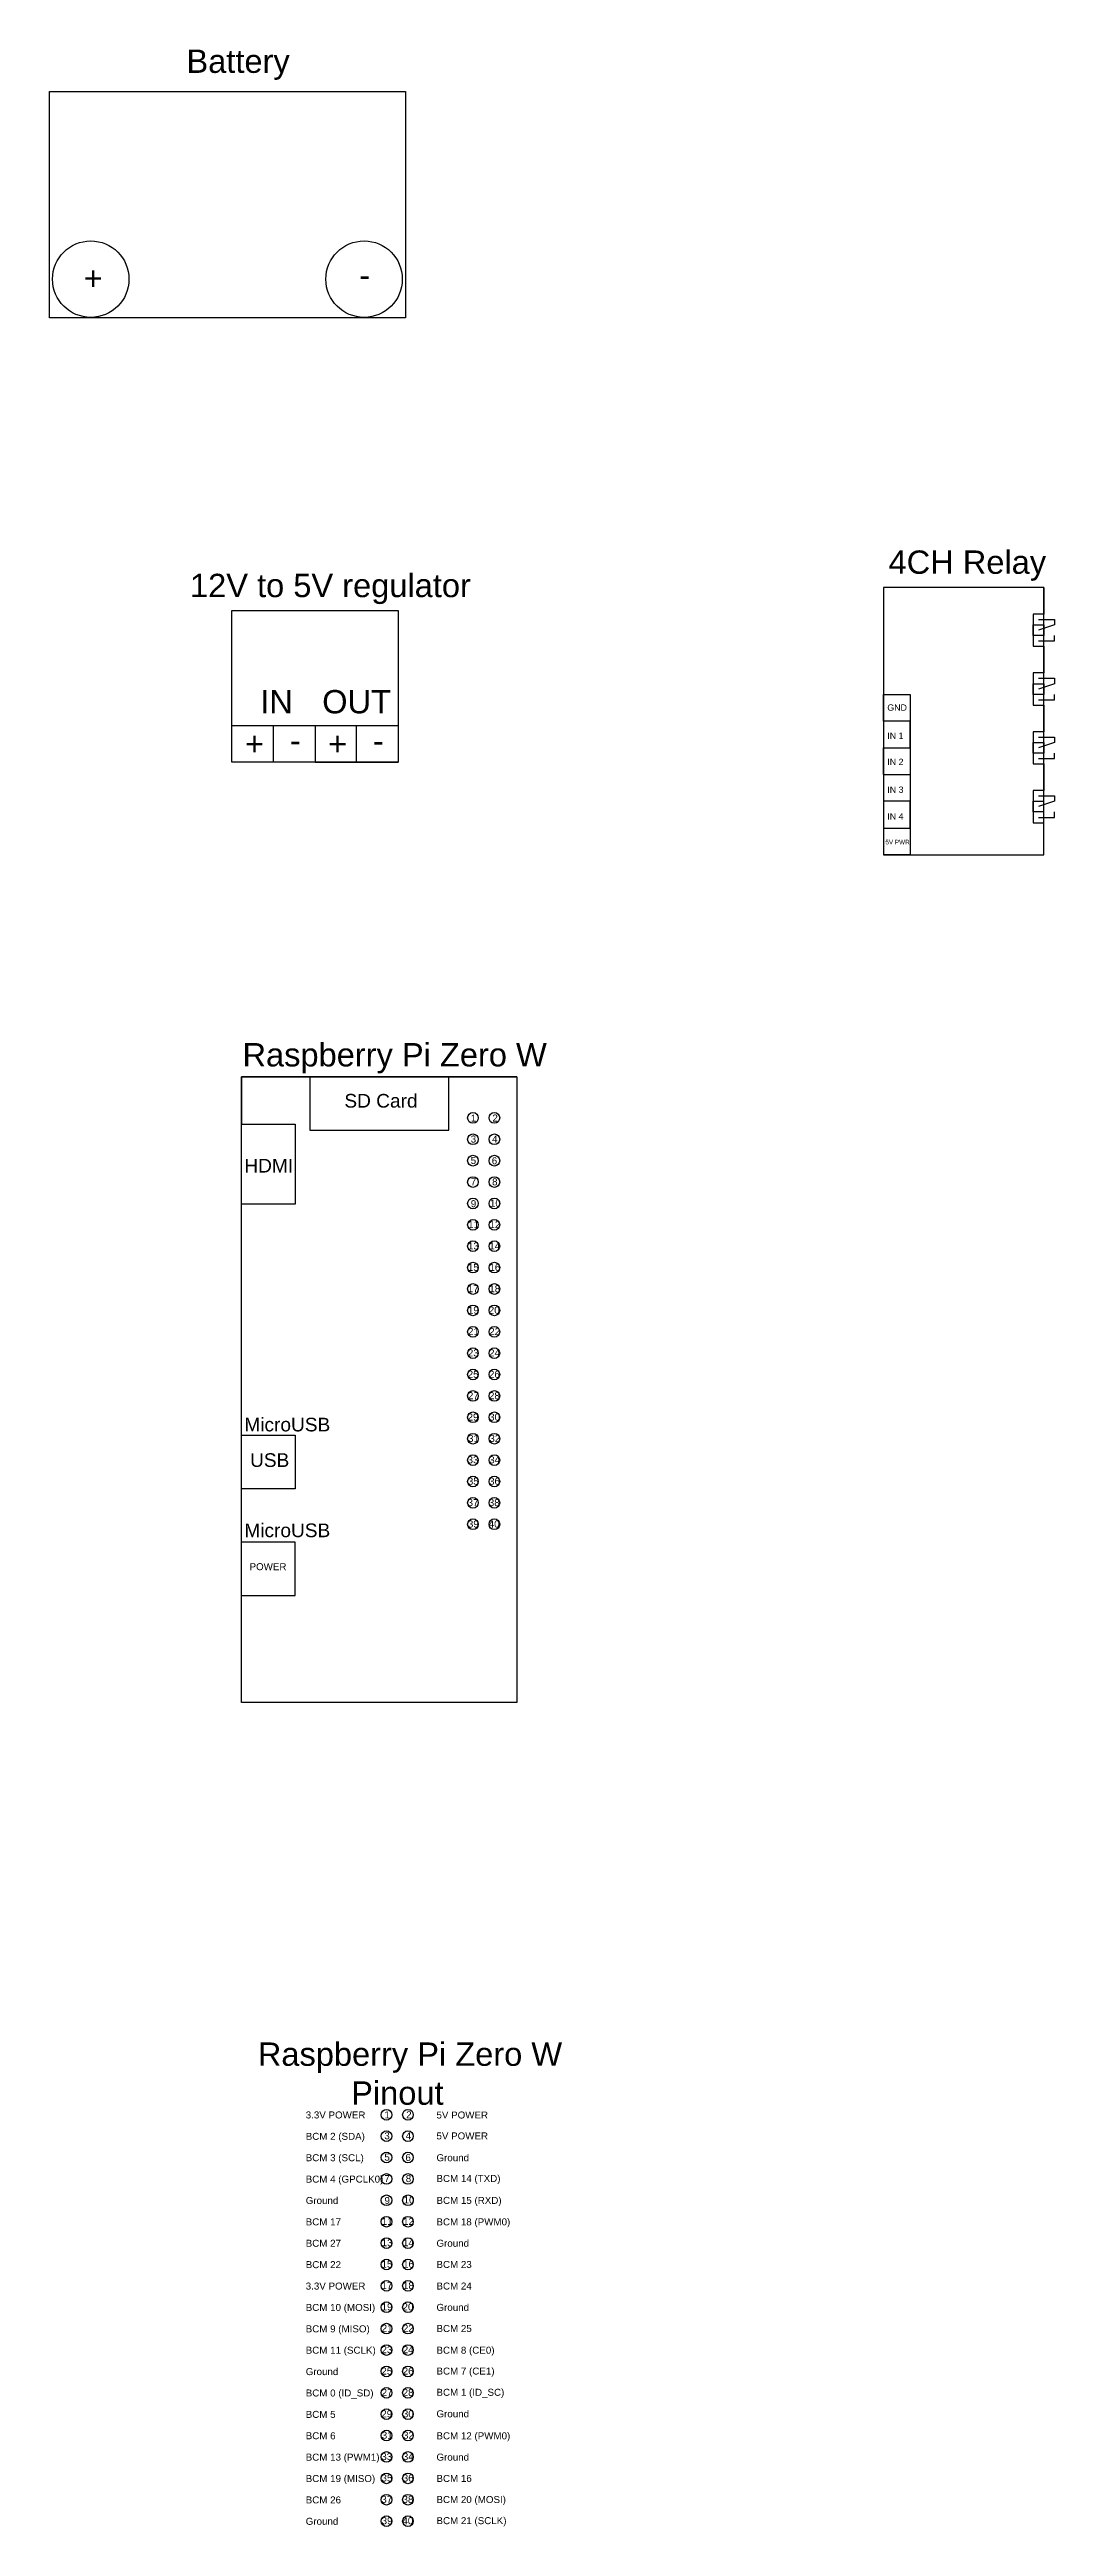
# Model space of a CAD drawing. Header units: inches. Extents: x 43 to 231, y -174 to 289.
import ezdxf

# ---------------------------------------------------------------- set-up
doc = ezdxf.new("R2010")
doc.units = ezdxf.units.IN
doc.header["$MEASUREMENT"] = 0
doc.styles.get("Standard").update_dxf_attribs({"font": 'arial.ttf'})

msp = doc.modelspace()

# ---------------------------------------------------------------- linework, layer by layer
for p, q in [((199.31, 188.28), (199.31, 138.28)), ((229.31, 188.28), (199.31, 188.28)), ((199.31, 188.28), (199.31, 183.28)), ((229.31, 138.28), (229.31, 188.28)), ((229.31, 188.28), (229.31, 183.28)), ((229.31, 183.28), (227.31, 183.28)), ((227.31, 183.28), (227.31, 181.28)), ((227.31, 181.28), (229.31, 181.28)), ((227.31, 179.28), (227.31, 181.28)), ((227.31, 181.28), (227.31, 179.28)), ((228.31, 182.28), (231.31, 182.28)), ((231.31, 181.28), (228.31, 180.28)), ((229.31, 181.28), (229.31, 179.28)), ((231.31, 182.28), (231.31, 181.28)), ((199.31, 178.28), (199.31, 173.28)), ((229.31, 179.28), (227.31, 179.28)), ((227.31, 179.28), (227.31, 177.28)), ((227.31, 177.28), (229.31, 177.28)), ((228.31, 178.28), (231.31, 178.28)), ((229.31, 177.28), (229.31, 172.28)), ((231.31, 178.28), (231.31, 179.28)), ((229.31, 172.28), (227.31, 172.28)), ((227.31, 172.28), (227.31, 170.28)), ((229.31, 172.28), (227.31, 172.28)), ((227.31, 172.28), (227.31, 170.28)), ((199.31, 168.28), (204.31, 168.28)), ((199.31, 163.28), (199.31, 168.28)), ((204.31, 168.28), (204.31, 163.28)), ((227.31, 170.28), (229.31, 170.28)), ((227.31, 168.28), (227.31, 170.28)), ((227.31, 170.28), (227.31, 168.28)), ((227.31, 170.28), (229.31, 170.28)), ((227.31, 170.28), (227.31, 168.28)), ((229.31, 168.28), (227.31, 168.28)), ((227.31, 168.28), (227.31, 166.28)), ((229.31, 168.28), (227.31, 168.28)), ((227.31, 168.28), (227.31, 166.28)), ((228.31, 171.28), (231.31, 171.28)), ((231.31, 170.28), (228.31, 169.28)), ((228.31, 167.28), (231.31, 167.28)), ((229.31, 170.28), (229.31, 168.28)), ((231.31, 171.28), (231.31, 170.28)), ((231.31, 167.28), (231.31, 168.28)), ((77.43, 155.62), (77.43, 162.44)), ((77.43, 162.44), (108.53, 162.44)), ((77.43, 162.44), (92.98, 162.44)), ((77.43, 155.62), (77.43, 162.44)), ((77.43, 162.44), (85.2, 162.44)), ((85.2, 155.62), (85.2, 162.44)), ((85.2, 162.44), (92.98, 162.44)), ((92.98, 162.44), (92.98, 155.62)), ((92.98, 162.44), (100.75, 162.44)), ((100.75, 155.62), (100.75, 162.44)), ((100.75, 162.44), (108.53, 162.44)), ((204.31, 163.28), (199.31, 163.28)), ((204.31, 158.28), (204.31, 163.28)), ((204.31, 163.28), (204.31, 158.28)), ((227.31, 166.28), (229.31, 166.28)), ((227.31, 166.28), (229.31, 166.28)), ((229.31, 166.28), (229.31, 161.28)), ((199.31, 158.28), (204.31, 158.28)), ((199.31, 153.28), (199.31, 158.28)), ((204.31, 158.28), (204.31, 153.28)), ((229.31, 161.28), (227.31, 161.28)), ((227.31, 161.28), (227.31, 159.28)), ((229.31, 161.28), (227.31, 161.28)), ((227.31, 161.28), (227.31, 159.28)), ((227.31, 159.28), (229.31, 159.28)), ((227.31, 157.28), (227.31, 159.28)), ((227.31, 159.28), (227.31, 157.28)), ((227.31, 159.28), (229.31, 159.28)), ((227.31, 159.28), (227.31, 157.28)), ((228.31, 160.28), (231.31, 160.28)), ((231.31, 159.28), (228.31, 158.28)), ((229.31, 159.28), (229.31, 157.28)), ((231.31, 160.28), (231.31, 159.28)), ((92.98, 155.62), (77.43, 155.62)), ((92.98, 155.62), (108.53, 155.62)), ((199.31, 153.28), (204.31, 153.28)), ((204.31, 153.28), (204.31, 148.28)), ((229.31, 157.28), (227.31, 157.28)), ((227.31, 157.28), (227.31, 155.28)), ((229.31, 157.28), (227.31, 157.28)), ((227.31, 157.28), (227.31, 155.28)), ((227.31, 155.28), (229.31, 155.28)), ((227.31, 155.28), (229.31, 155.28)), ((228.31, 156.28), (231.31, 156.28)), ((229.31, 155.28), (229.31, 150.28)), ((231.31, 156.28), (231.31, 157.28)), ((204.31, 148.28), (199.31, 148.28)), ((204.31, 148.28), (204.31, 143.28)), ((204.31, 143.28), (204.31, 148.28)), ((229.31, 150.28), (227.31, 150.28)), ((227.31, 150.28), (227.31, 148.28)), ((229.31, 150.28), (227.31, 150.28)), ((227.31, 150.28), (227.31, 148.28)), ((227.31, 148.28), (227.31, 146.28)), ((227.31, 146.28), (227.31, 148.28)), ((227.31, 148.28), (229.31, 148.28)), ((227.31, 148.28), (229.31, 148.28)), ((227.31, 148.28), (227.31, 146.28)), ((228.31, 149.28), (231.31, 149.28)), ((231.31, 148.28), (228.31, 147.28)), ((231.31, 149.28), (231.31, 148.28)), ((227.31, 146.28), (227.31, 144.28)), ((229.31, 146.28), (227.31, 146.28)), ((229.31, 146.28), (227.31, 146.28)), ((227.31, 146.28), (227.31, 144.28)), ((227.31, 144.28), (229.31, 144.28)), ((227.31, 144.28), (229.31, 144.28)), ((228.31, 145.28), (231.31, 145.28)), ((229.31, 144.28), (229.31, 146.28)), ((231.31, 145.28), (231.31, 146.28)), ((199.31, 143.28), (204.31, 143.28)), ((204.31, 143.28), (204.31, 138.28)), ((199.31, 138.28), (229.31, 138.28)), ((204.31, 138.28), (199.31, 138.28))]:
    msp.add_line(p, q)
for points in [[(43.31, 281.06), (109.93, 281.06), (109.93, 238.72), (43.31, 238.72)], [(77.43, 183.97), (108.53, 183.97), (108.53, 155.62), (77.43, 155.62)], [(79.24, 96.75), (130.75, 96.75), (130.75, -20.28), (79.24, -20.28)]]:
    msp.add_lwpolyline(points, close=True)
for points in [[(130.75, 96.75), (79.24, 96.75), (79.24, 87.91), (89.24, 87.91), (89.24, 72.91), (79.24, 72.91)], [(92, 96.75), (92, 86.75), (105, 86.75), (118, 86.75), (118, 96.75)], [(79.24, -20.28), (79.24, -0.28), (89.24, -0.28), (89.24, 9.72), (79.24, 9.72), (79.24, 29.72), (89.24, 29.72), (89.24, 19.72), (79.24, 19.72)]]:
    msp.add_lwpolyline(points)
for centre, radius in [((51.02, 245.94), 7.15), ((102.16, 245.94), 7.15), ((122.53, 89.07), 1), ((126.53, 89.07), 1), ((122.53, 85.07), 1), ((126.53, 85.07), 1), ((122.53, 81.07), 1), ((126.53, 81.07), 1), ((122.53, 77.07), 1), ((126.53, 77.07), 1), ((122.53, 73.07), 1), ((122.53, 69.07), 1), ((126.53, 73.07), 1), ((126.53, 69.07), 1), ((122.53, 65.07), 1), ((126.53, 65.07), 1), ((122.53, 61.07), 1), ((126.53, 61.07), 1), ((122.53, 57.07), 1), ((126.53, 57.07), 1), ((122.53, 53.07), 1), ((122.53, 53.07), 1), ((126.53, 53.07), 1), ((126.53, 53.07), 1), ((122.53, 49.07), 1), ((126.53, 49.07), 1), ((122.53, 45.07), 1), ((122.53, 41.07), 1), ((126.53, 45.07), 1), ((126.53, 41.07), 1), ((122.53, 37.07), 1), ((126.53, 37.07), 1), ((122.53, 33.07), 1), ((126.53, 33.07), 1), ((122.53, 29.07), 1), ((126.53, 29.07), 1), ((122.53, 25.07), 1), ((126.53, 25.07), 1), ((122.53, 21.07), 1), ((126.53, 21.07), 1), ((122.53, 17.07), 1), ((122.53, 13.07), 1), ((122.53, 13.07), 1), ((126.53, 17.07), 1), ((126.53, 13.07), 1), ((126.53, 13.07), 1), ((106.36, -97.37), 1), ((110.36, -97.37), 1), ((106.36, -101.37), 1), ((110.36, -101.37), 1), ((106.36, -105.37), 1), ((110.36, -105.37), 1), ((106.36, -109.37), 1), ((110.36, -109.37), 1), ((106.36, -113.37), 1), ((110.36, -113.37), 1), ((106.36, -117.37), 1), ((106.36, -121.37), 1), ((110.36, -117.37), 1), ((110.36, -121.37), 1), ((106.36, -125.37), 1), ((110.36, -125.37), 1), ((106.36, -129.37), 1), ((110.36, -129.37), 1), ((106.36, -133.37), 1), ((106.36, -133.37), 1), ((110.36, -133.37), 1), ((110.36, -133.37), 1), ((106.36, -137.37), 1), ((110.36, -137.37), 1), ((106.36, -141.37), 1), ((110.36, -141.37), 1), ((106.36, -145.37), 1), ((110.36, -145.37), 1), ((106.36, -149.37), 1), ((106.36, -153.37), 1), ((110.36, -149.37), 1), ((110.36, -153.37), 1), ((106.36, -157.37), 1), ((110.36, -157.37), 1), ((106.36, -161.37), 1), ((110.36, -161.37), 1), ((106.36, -165.37), 1), ((110.36, -165.37), 1), ((106.36, -169.37), 1), ((110.36, -169.37), 1), ((106.36, -173.37), 1), ((110.36, -173.37), 1)]:
    msp.add_circle(centre, radius)

# ---------------------------------------------------------------- texts
at = {"attachment_point": 1}
for s, width, gutter_width, heights, insert, char_height in [('Battery', 464.01, 21.83, [0], (68.93, 288.88), 4.365), ('+', 464.01, 21.83, [0], (49.7, 248.3), 4.37), ('-', 464.01, 21.83, [0], (101.24, 248.9), 4.37), ('4CH Relay', 464.01, 21.83, [0], (200.27, 195.19), 4.365), ('12V to 5V regulator', 464.01, 21.83, [0], (69.59, 190.83), 4.3654), ('IN', 464.01, 21.83, [0], (82.73, 169.09), 4.365), ('OUT', 464.01, 21.83, [0], (94.32, 169.09), 4.365), ('GND', 125.7378, 5.91, [0], (200.04, 166.4), 1.183), ('+', 464.01, 21.83, [0], (79.87, 161.24), 4.37), ('-', 464.01, 21.83, [0], (88.28, 161.84), 4.37), ('+', 464.01, 21.83, [0], (95.42, 161.23), 4.37), ('-', 464.01, 21.83, [0], (103.8, 161.82), 4.37), ('IN 1', 125.7378, 5.91, [0], (200.04, 161.14), 1.183), ('IN 2', 125.7378, 5.91, [0], (200.04, 156.25), 1.183), ('IN 3', 125.7378, 5.91, [0], (200.04, 151.04), 1.183), ('IN 4', 125.7378, 5.91, [0], (200.04, 146.05), 1.183), ('5V PWR', 90.1379, 4.24, [0], (199.68, 141.08), 0.848), ('Raspberry Pi Zero W', 464.01, 21.83, [0], (79.41, 103.06), 4.3654), ('SD Card', 271.697, 12.78, [0], (98.47, 93.55), 2.556), ('1', 139.0386, 6.54, [0], (122.12, 89.7), 1.31), ('2', 139.0386, 6.54, [0], (126.17, 89.7), 1.31), ('3', 139.0386, 6.54, [0], (122.1, 85.77), 1.31), ('4', 139.0386, 6.54, [0], (126.1, 85.77), 1.31), ('HDMI', 271.697, 12.78, [0], (79.76, 81.41), 2.556), ('5', 139.0386, 6.54, [0], (122.1, 81.77), 1.31), ('6', 139.0386, 6.54, [0], (126.04, 81.71), 1.31), ('7', 139.0386, 6.54, [0], (122.1, 77.77), 1.31), ('8', 139.0386, 6.54, [0], (126.1, 77.77), 1.31), ('11', 139.0386, 6.54, [0], (121.63, 69.77), 1.308), ('9', 139.0386, 6.54, [0], (122.12, 73.68), 1.31), ('12', 139.0386, 6.54, [0], (125.61, 69.77), 1.308), ('10', 139.0386, 6.54, [0], (125.7, 73.77), 1.308), ('13', 139.0386, 6.54, [0], (121.6, 65.77), 1.308), ('14', 139.0386, 6.54, [0], (125.58, 65.77), 1.308), ('15', 139.0386, 6.54, [0], (121.57, 61.77), 1.308), ('16', 139.0386, 6.54, [0], (125.6, 61.77), 1.308), ('17', 139.0386, 6.54, [0], (121.55, 57.77), 1.308), ('18', 139.0386, 6.54, [0], (125.58, 57.77), 1.308), ('19', 139.0386, 6.54, [0], (121.58, 53.77), 1.308), ('20', 139.0386, 6.54, [0], (125.49, 53.77), 1.308), ('21', 139.0386, 6.54, [0], (121.6, 49.77), 1.308), ('22', 139.0386, 6.54, [0], (125.57, 49.77), 1.308), ('25', 139.0386, 6.54, [0], (121.54, 41.77), 1.308), ('23', 139.0386, 6.54, [0], (121.57, 45.77), 1.308), ('26', 139.0386, 6.54, [0], (125.52, 41.77), 1.308), ('24', 139.0386, 6.54, [0], (125.54, 45.77), 1.308), ('27', 139.0386, 6.54, [0], (121.58, 37.77), 1.308), ('28', 139.0386, 6.54, [0], (125.52, 37.77), 1.308), ('MicroUSB', 271.697, 12.78, [0], (79.76, 32.99), 2.556), ('29', 139.0386, 6.54, [0], (121.52, 33.77), 1.308), ('30', 139.0386, 6.54, [0], (125.55, 33.77), 1.308), ('31', 139.0386, 6.54, [0], (121.61, 29.77), 1.308), ('32', 139.0386, 6.54, [0], (125.6, 29.77), 1.308), ('USB', 271.697, 12.78, [0], (80.83, 26.35), 2.556), ('33', 139.0386, 6.54, [0], (121.52, 25.77), 1.308), ('34', 139.0386, 6.54, [0], (125.55, 25.77), 1.308), ('35', 139.0386, 6.54, [0], (121.57, 21.77), 1.308), ('36', 139.0386, 6.54, [0], (125.54, 21.77), 1.308), ('37', 139.0386, 6.54, [0], (121.52, 17.77), 1.308), ('38', 139.0386, 6.54, [0], (125.49, 17.77), 1.308), ('MicroUSB', 271.697, 12.78, [0], (79.76, 13.21), 2.556), ('39', 139.0386, 6.54, [0], (121.58, 13.77), 1.308), ('40', 139.0386, 6.54, [0], (125.47, 13.77), 1.308), ('POWER', 139.0386, 6.54, [0], (80.73, 5.79), 1.308), ('Raspberry Pi Zero W\\P^IPinout', 464.01, 21.83, [0], (82.28, -83.85), 4.3654), ('3.3V POWER', 139.0386, 6.54, [0], (91.24, -96.75), 1.308), ('1', 139.0386, 6.54, [0], (105.97, -96.72), 1.31), ('2', 139.0386, 6.54, [0], (110.03, -96.72), 1.31), ('5V POWER', 139.0386, 6.54, [0], (115.7, -96.76), 1.308), ('BCM 2 (SDA)', 139.0386, 6.54, [0], (91.24, -100.75), 1.3081), ('3', 139.0386, 6.54, [0], (105.95, -100.65), 1.31), ('4', 139.0386, 6.54, [0], (109.95, -100.65), 1.31), ('5V POWER', 139.0386, 6.54, [0], (115.7, -100.67), 1.308), ('BCM 3 (SCL)', 139.0386, 6.54, [0], (91.24, -104.75), 1.3081), ('5', 139.0386, 6.54, [0], (105.95, -104.65), 1.31), ('6', 139.0386, 6.54, [0], (109.89, -104.71), 1.31), ('Ground', 139.0386, 6.54, [0], (115.7, -104.75), 1.308), ('BCM 4 (GPCLK0)', 139.0386, 6.54, [0], (91.24, -108.75), 1.3081), ('7', 139.0386, 6.54, [0], (105.95, -108.65), 1.31), ('8', 139.0386, 6.54, [0], (109.95, -108.65), 1.31), ('BCM 14 (TXD)', 139.0386, 6.54, [0], (115.7, -108.63), 1.3081), ('Ground', 139.0386, 6.54, [0], (91.24, -112.75), 1.308), ('9', 139.0386, 6.54, [0], (105.97, -112.75), 1.31), ('10', 139.0386, 6.54, [0], (109.55, -112.65), 1.308), ('BCM 15 (RXD)', 139.0386, 6.54, [0], (115.7, -112.73), 1.3081), ('BCM 17', 139.0386, 6.54, [0], (91.24, -116.75), 1.308), ('11', 139.0386, 6.54, [0], (105.48, -116.65), 1.308), ('12', 139.0386, 6.54, [0], (109.47, -116.65), 1.308), ('BCM 18 (PWM0)', 139.0386, 6.54, [0], (115.7, -116.75), 1.3081), ('BCM 27', 139.0386, 6.54, [0], (91.24, -120.75), 1.308), ('BCM 22', 139.0386, 6.54, [0], (91.24, -124.75), 1.308), ('15', 139.0386, 6.54, [0], (105.42, -124.65), 1.308), ('13', 139.0386, 6.54, [0], (105.45, -120.65), 1.308), ('14', 139.0386, 6.54, [0], (109.44, -120.65), 1.308), ('16', 139.0386, 6.54, [0], (109.45, -124.65), 1.308), ('Ground', 139.0386, 6.54, [0], (115.7, -120.75), 1.308), ('BCM 23', 139.0386, 6.54, [0], (115.7, -124.71), 1.308), ('3.3V POWER', 139.0386, 6.54, [0], (91.24, -128.75), 1.308), ('17', 139.0386, 6.54, [0], (105.41, -128.65), 1.308), ('18', 139.0386, 6.54, [0], (109.44, -128.65), 1.308), ('BCM 24', 139.0386, 6.54, [0], (115.7, -128.75), 1.308), ('BCM 10 (MOSI)', 139.0386, 6.54, [1.46], (91.24, -132.75), 1.3081), ('19', 139.0386, 6.54, [0], (105.44, -132.65), 1.308), ('20', 139.0386, 6.54, [0], (109.35, -132.65), 1.308), ('Ground', 139.0386, 6.54, [0], (115.7, -132.74), 1.308), ('BCM 9 (MISO)', 139.0386, 6.54, [0], (91.24, -136.75), 1.3081), ('21', 139.0386, 6.54, [0], (105.45, -136.65), 1.308), ('22', 139.0386, 6.54, [0], (109.42, -136.65), 1.308), ('BCM 25', 139.0386, 6.54, [0], (115.7, -136.69), 1.308), ('BCM 11 (SCLK)', 139.0386, 6.54, [0], (91.24, -140.75), 1.3081), ('23', 139.0386, 6.54, [0], (105.42, -140.65), 1.308), ('24', 139.0386, 6.54, [0], (109.39, -140.65), 1.308), ('BCM 8 (CE0)', 139.0386, 6.54, [0], (115.7, -140.75), 1.3081), ('Ground', 139.0386, 6.54, [0], (91.24, -144.75), 1.308), ('25', 139.0386, 6.54, [0], (105.39, -144.65), 1.308), ('26', 139.0386, 6.54, [0], (109.38, -144.65), 1.308), ('BCM 7 (CE1)', 139.0386, 6.54, [0], (115.7, -144.65), 1.3081), ('BCM 0 (ID_SD)', 139.0386, 6.54, [0], (91.24, -148.75), 1.3081), ('BCM 5', 139.0386, 6.54, [0], (91.24, -152.75), 1.308), ('29', 139.0386, 6.54, [0], (105.38, -152.65), 1.308), ('27', 139.0386, 6.54, [0], (105.44, -148.65), 1.308), ('28', 139.0386, 6.54, [0], (109.38, -148.65), 1.308), ('30', 139.0386, 6.54, [0], (109.41, -152.65), 1.308), ('Ground', 139.0386, 6.54, [0], (115.7, -152.64), 1.308), ('BCM 1 (ID_SC)', 139.0386, 6.54, [0], (115.7, -148.62), 1.3081), ('BCM 6', 139.0386, 6.54, [0], (91.24, -156.75), 1.308), ('31', 139.0386, 6.54, [0], (105.47, -156.65), 1.308), ('32', 139.0386, 6.54, [0], (109.45, -156.65), 1.308), ('BCM 12 (PWM0)', 139.0386, 6.54, [0], (115.7, -156.76), 1.3081), ('BCM 13 (PWM1)', 139.0386, 6.54, [0], (91.24, -160.75), 1.3081), ('33', 139.0386, 6.54, [0], (105.38, -160.65), 1.308), ('34', 139.0386, 6.54, [0], (109.41, -160.65), 1.308), ('Ground', 139.0386, 6.54, [0], (115.7, -160.75), 1.308), ('BCM 19 (MISO)', 139.0386, 6.54, [0], (91.24, -164.75), 1.3081), ('35', 139.0386, 6.54, [0], (105.42, -164.65), 1.308), ('36', 139.0386, 6.54, [0], (109.39, -164.65), 1.308), ('BCM 16', 139.0386, 6.54, [0], (115.7, -164.73), 1.308), ('BCM 26', 139.0386, 6.54, [0], (91.24, -168.75), 1.308), ('37', 139.0386, 6.54, [0], (105.38, -168.65), 1.308), ('38', 139.0386, 6.54, [0], (109.35, -168.65), 1.308), ('BCM 20 (MOSI)', 139.0386, 6.54, [0], (115.7, -168.68), 1.3081), ('Ground', 139.0386, 6.54, [0], (91.24, -172.75), 1.308), ('39', 139.0386, 6.54, [0], (105.44, -172.65), 1.308), ('40', 139.0386, 6.54, [0], (109.32, -172.65), 1.308), ('BCM 21 (SCLK)', 139.0386, 6.54, [0], (115.7, -172.63), 1.3081)]:
    msp.add_mtext_dynamic_manual_height_columns(s, width=width, gutter_width=gutter_width, heights=heights, dxfattribs=dict(at, insert=insert, char_height=char_height))

doc.saveas('drawing.dxf')
